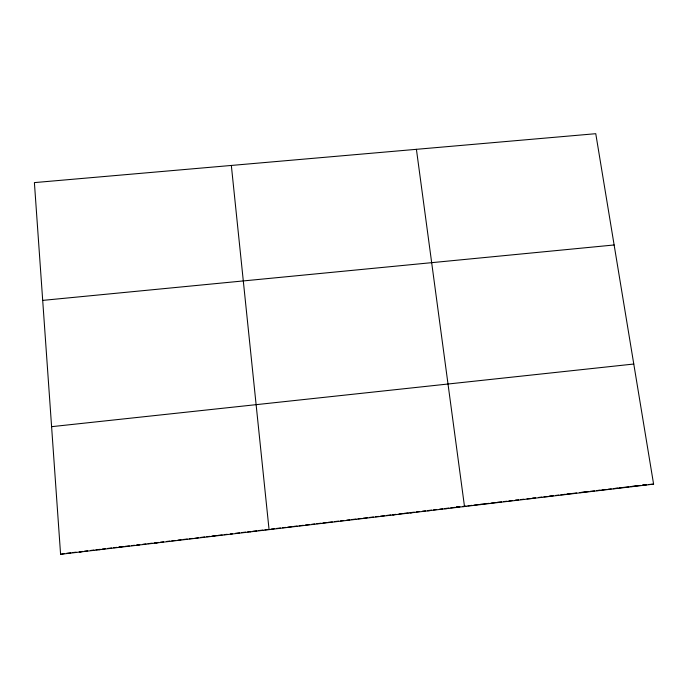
<?xml version="1.0" encoding="UTF-8"?>
<svg xmlns="http://www.w3.org/2000/svg" width="688" height="688" viewBox="0 0 688 688"><rect width="100%" height="100%" fill="white"/><g stroke="black" fill="none" stroke-linecap="round" stroke-linejoin="round"><path stroke-width="1.03" d="M269.034 529.347L231.34 165.447M250.363 531.85L250.733 531.514L247.68 531.876M231.658 534.06L232.381 533.682L230.334 533.922M212.893 536.279L213.968 535.857M194.068 538.506L198.583 537.681M156.236 542.987L158.386 542.436L154.25 542.927M137.222 545.231L139.741 544.638L136.628 545.008M118.155 547.485L121.045 546.857M99.029 549.755L100.654 549.411M79.834 552.025L82.56 551.484M60.587 554.304L653.6 484.137L595.765 133.696L34.4 182.604L60.587 554.304L64.586 553.53M66.684 553.281L70.873 552.791M72.971 552.541L76.119 552.163M79.266 551.793L82.414 551.423M84.512 551.174L87.643 550.804M90.782 550.434L93.921 550.065M96.01 549.815L100.19 549.316M102.28 549.076L105.41 548.706M107.491 548.456L111.662 547.966M113.744 547.717L116.874 547.347M118.955 547.098L123.118 546.607M125.199 546.358L129.353 545.868M131.434 545.627L134.547 545.257M142.855 544.277L145.959 543.907M148.032 543.658L152.177 543.167M160.45 542.187L163.555 541.826M166.651 541.456L169.747 541.095M171.811 540.845L174.907 540.484M178.003 540.114L181.09 539.753M183.146 539.504L187.265 539.022M189.329 538.773L192.416 538.412M200.629 537.44L204.732 536.95M206.787 536.709L209.866 536.348M211.921 536.107L216.015 535.617M218.062 535.376L222.155 534.894M224.202 534.653L227.272 534.284M235.442 533.32L239.519 532.839M241.557 532.598L245.642 532.116M252.771 531.274L256.839 530.792M258.869 530.551L262.936 530.07M264.966 529.829L268.019 529.468M271.115 529.098L274.245 528.728M276.327 528.487L280.489 527.988M282.57 527.748L285.701 527.378M287.782 527.128L291.936 526.638M294.008 526.389L297.121 526.028M299.203 525.778L303.356 525.288M305.429 525.039L309.566 524.548M311.638 524.308L314.743 523.938M316.815 523.697L320.961 523.207M323.025 522.957L326.121 522.596M328.185 522.347L332.313 521.865M334.377 521.616L338.505 521.126M340.569 520.885L343.656 520.524M346.743 520.154L349.831 519.793M351.886 519.543L356.006 519.062M358.061 518.812L361.14 518.451M363.187 518.21L367.289 517.72M369.344 517.479L373.446 516.998M375.502 516.757L378.563 516.387M380.61 516.146L384.704 515.665M386.751 515.424L390.844 514.942M392.882 514.693L395.944 514.332M399.006 513.97L402.067 513.609M404.105 513.368L408.182 512.887M410.22 512.646L414.288 512.164M416.317 511.924L419.37 511.562M422.423 511.201L425.476 510.84M427.506 510.599L431.557 510.118M433.586 509.885L436.631 509.524M439.666 509.163L442.711 508.802M444.74 508.561L448.782 508.088M450.803 507.847L454.845 507.366M456.866 507.125L459.902 506.772M462.929 506.411L465.948 506.05M467.969 505.818L471.994 505.336M474.015 505.104L478.04 504.622M480.052 504.381L489.099 503.315M491.103 503.074L495.128 502.601M497.252 502.352L501.518 501.844M503.642 501.595L506.832 501.217M508.965 500.967L512.156 500.589M515.346 500.21L518.528 499.832M520.653 499.583L523.835 499.204M527.017 498.826L533.983 498.293M532.314 498.207L535.488 497.828M538.67 497.45L541.843 497.08M543.959 496.822L551.226 496.246M549.239 496.203L553.462 495.704M555.569 495.455L558.733 495.076M560.849 494.827L565.063 494.328M567.161 494.079L576.63 492.961M588.18 491.593L579.795 492.591L585.557 492.187M590.278 491.344L594.475 490.854M599.712 490.234L596.573 490.604L602.645 490.166M602.851 489.856L605.99 489.486M608.08 489.237L611.219 488.867M617.48 488.127L613.309 488.626L619.682 488.153M619.57 487.878L628.952 486.769M631.034 486.528L640.39 485.418M642.472 485.169L646.634 484.679L642.945 484.971M51.591 426.672L633.777 364.029M42.699 300.389L614.135 244.971M648.621 484.524L653.6 484.137M630.948 486.579L636.667 486.141M562.956 494.577L568.417 494.216M514.882 500.434L516.688 500.339M497.235 502.498L499.35 502.386M480 504.536L481.953 504.45M456.221 506.832L458.062 506.764M462.706 506.583L464.503 506.514L416.412 149.322M444.543 508.656L446.994 508.578M427.472 510.702L429.441 510.659M410.082 512.758L411.828 512.741M392.633 514.822L394.172 514.83"/></g></svg>
